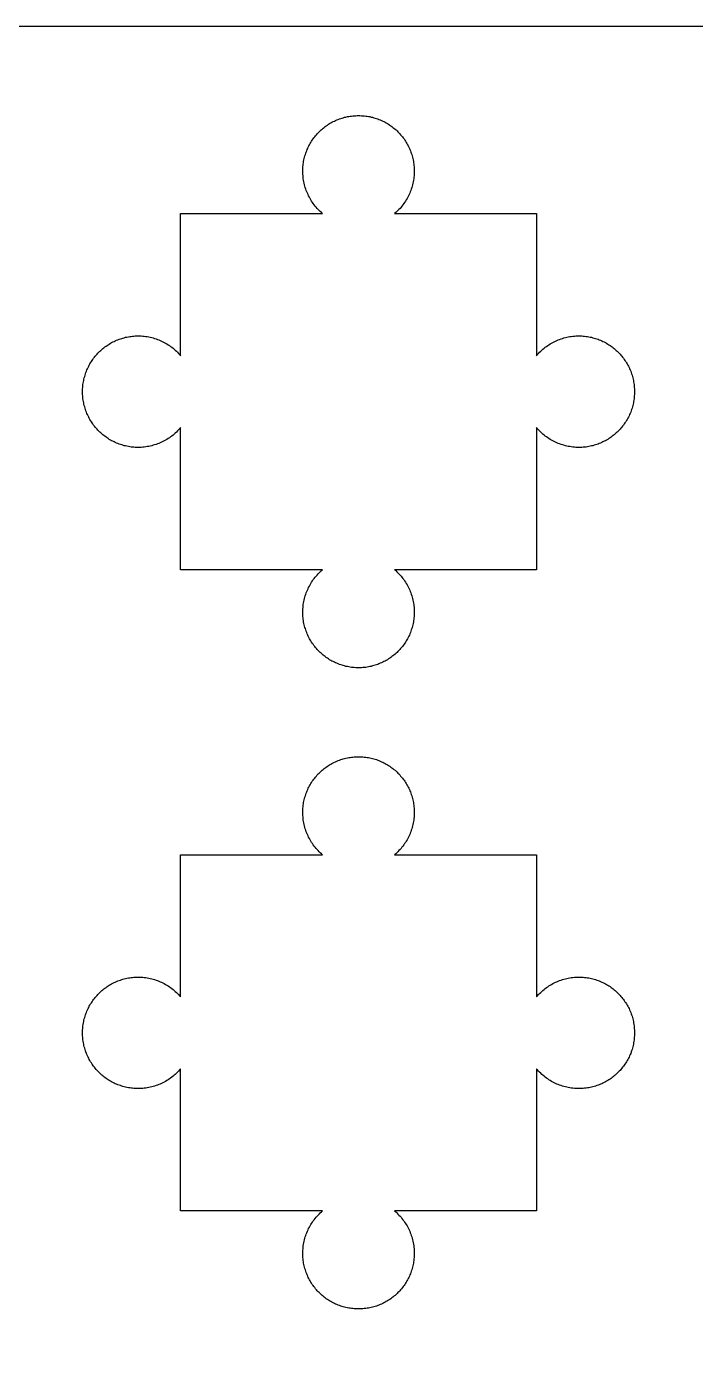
# Model space of a CAD drawing. Extents: x 0.2 to 37.3, y 0.2 to 30.1.
# Drawn here: x 22.23 to 29.75, y 15.16 to 30.06 of the extents above; entities that cross this region are included whole.
import ezdxf

# ---------------------------------------------------------------- set-up
doc = ezdxf.new("R2010")
doc.units = 0
doc.layers.add('LAYER_1', color=18, linetype='CONTINUOUS')
doc.layers.add('MALE', color=18, linetype='CONTINUOUS')

msp = doc.modelspace()

# ---------------------------------------------------------------- linework, layer by layer
at = {"layer": 'LAYER_1'}
msp.add_lwpolyline([(0.25, 0.25), (37.264, 0.25), (37.264, 30.061), (0.25, 30.061)], close=True, dxfattribs=at)
at = {"layer": 'MALE'}
for points in [[(23.96, 23.96), (23.96, 25.556), (23.949, 25.543), (23.937, 25.53), (23.925, 25.518), (23.913, 25.506), (23.9, 25.494), (23.888, 25.483), (23.875, 25.472), (23.861, 25.461), (23.848, 25.451), (23.834, 25.442), (23.82, 25.432), (23.805, 25.423), (23.791, 25.415), (23.776, 25.407), (23.761, 25.399), (23.746, 25.392), (23.731, 25.385), (23.715, 25.378), (23.7, 25.372), (23.684, 25.367), (23.668, 25.361), (23.651, 25.357), (23.635, 25.352), (23.619, 25.348), (23.602, 25.345), (23.585, 25.342), (23.569, 25.339), (23.552, 25.337), (23.535, 25.336), (23.518, 25.334), (23.501, 25.334), (23.483, 25.333), (23.467, 25.334), (23.451, 25.334), (23.435, 25.335), (23.42, 25.337), (23.404, 25.338), (23.388, 25.341), (23.373, 25.343), (23.357, 25.346), (23.342, 25.35), (23.327, 25.353), (23.312, 25.357), (23.298, 25.362), (23.283, 25.366), (23.269, 25.371), (23.254, 25.377), (23.24, 25.383), (23.226, 25.389), (23.212, 25.395), (23.199, 25.402), (23.185, 25.409), (23.172, 25.416), (23.159, 25.424), (23.147, 25.432), (23.134, 25.44), (23.122, 25.449), (23.109, 25.458), (23.098, 25.467), (23.086, 25.476), (23.074, 25.486), (23.063, 25.496), (23.052, 25.506), (23.041, 25.517), (23.031, 25.528), (23.021, 25.539), (23.011, 25.55), (23.001, 25.561), (22.992, 25.573), (22.983, 25.585), (22.974, 25.597), (22.965, 25.61), (22.957, 25.622), (22.949, 25.635), (22.941, 25.648), (22.934, 25.661), (22.927, 25.675), (22.92, 25.688), (22.914, 25.702), (22.908, 25.716), (22.902, 25.73), (22.896, 25.744), (22.891, 25.759), (22.886, 25.774), (22.882, 25.788), (22.878, 25.803), (22.874, 25.818), (22.871, 25.834), (22.868, 25.849), (22.866, 25.864), (22.863, 25.88), (22.862, 25.896), (22.86, 25.912), (22.859, 25.928), (22.859, 25.944), (22.858, 25.96), (22.859, 25.976), (22.859, 25.992), (22.86, 26.008), (22.862, 26.024), (22.863, 26.04), (22.866, 26.055), (22.868, 26.071), (22.871, 26.086), (22.874, 26.101), (22.878, 26.116), (22.882, 26.131), (22.886, 26.146), (22.891, 26.161), (22.896, 26.175), (22.902, 26.189), (22.908, 26.204), (22.914, 26.218), (22.92, 26.231), (22.927, 26.245), (22.934, 26.258), (22.941, 26.272), (22.949, 26.285), (22.957, 26.297), (22.965, 26.31), (22.974, 26.322), (22.983, 26.335), (22.992, 26.346), (23.001, 26.358), (23.011, 26.37), (23.021, 26.381), (23.031, 26.392), (23.041, 26.403), (23.052, 26.413), (23.063, 26.423), (23.074, 26.433), (23.086, 26.443), (23.098, 26.453), (23.109, 26.462), (23.122, 26.471), (23.134, 26.479), (23.147, 26.487), (23.159, 26.495), (23.172, 26.503), (23.185, 26.511), (23.199, 26.518), (23.212, 26.524), (23.226, 26.531), (23.24, 26.537), (23.254, 26.543), (23.269, 26.548), (23.283, 26.553), (23.298, 26.558), (23.312, 26.562), (23.327, 26.566), (23.342, 26.57), (23.357, 26.573), (23.373, 26.576), (23.388, 26.579), (23.404, 26.581), (23.42, 26.583), (23.435, 26.584), (23.451, 26.585), (23.467, 26.586), (23.483, 26.586), (23.501, 26.586), (23.518, 26.585), (23.535, 26.584), (23.552, 26.582), (23.569, 26.58), (23.585, 26.578), (23.602, 26.575), (23.619, 26.571), (23.635, 26.567), (23.651, 26.563), (23.668, 26.558), (23.684, 26.553), (23.7, 26.547), (23.715, 26.541), (23.731, 26.535), (23.746, 26.528), (23.761, 26.521), (23.776, 26.513), (23.791, 26.505), (23.805, 26.496), (23.82, 26.487), (23.834, 26.478), (23.848, 26.468), (23.861, 26.458), (23.875, 26.448), (23.888, 26.437), (23.9, 26.426), (23.913, 26.414), (23.925, 26.402), (23.937, 26.39), (23.949, 26.377), (23.96, 26.364), (23.96, 27.96), (25.556, 27.96), (25.543, 27.971), (25.53, 27.983), (25.518, 27.995), (25.506, 28.007), (25.494, 28.019), (25.483, 28.032), (25.472, 28.045), (25.461, 28.058), (25.451, 28.072), (25.442, 28.086), (25.432, 28.1), (25.423, 28.114), (25.415, 28.129), (25.407, 28.143), (25.399, 28.158), (25.392, 28.173), (25.385, 28.189), (25.378, 28.204), (25.372, 28.22), (25.367, 28.236), (25.361, 28.252), (25.357, 28.268), (25.352, 28.284), (25.348, 28.301), (25.345, 28.317), (25.342, 28.334), (25.339, 28.351), (25.337, 28.368), (25.336, 28.385), (25.334, 28.402), (25.334, 28.419), (25.333, 28.436), (25.334, 28.452), (25.334, 28.468), (25.335, 28.484), (25.337, 28.5), (25.338, 28.516), (25.341, 28.531), (25.343, 28.547), (25.346, 28.562), (25.35, 28.577), (25.353, 28.592), (25.357, 28.607), (25.362, 28.622), (25.366, 28.637), (25.371, 28.651), (25.377, 28.665), (25.383, 28.679), (25.389, 28.693), (25.395, 28.707), (25.402, 28.721), (25.409, 28.734), (25.416, 28.747), (25.424, 28.76), (25.432, 28.773), (25.44, 28.786), (25.449, 28.798), (25.458, 28.81), (25.467, 28.822), (25.476, 28.834), (25.486, 28.845), (25.496, 28.856), (25.506, 28.867), (25.517, 28.878), (25.528, 28.889), (25.539, 28.899), (25.55, 28.909), (25.561, 28.918), (25.573, 28.928), (25.585, 28.937), (25.597, 28.946), (25.61, 28.954), (25.622, 28.963), (25.635, 28.971), (25.648, 28.978), (25.661, 28.986), (25.675, 28.993), (25.688, 29), (25.702, 29.006), (25.716, 29.012), (25.73, 29.018), (25.744, 29.023), (25.759, 29.028), (25.774, 29.033), (25.788, 29.037), (25.803, 29.042), (25.818, 29.045), (25.834, 29.049), (25.849, 29.051), (25.864, 29.054), (25.88, 29.056), (25.896, 29.058), (25.912, 29.059), (25.928, 29.06), (25.944, 29.061), (25.96, 29.061), (25.976, 29.061), (25.992, 29.06), (26.008, 29.059), (26.024, 29.058), (26.04, 29.056), (26.055, 29.054), (26.071, 29.051), (26.086, 29.049), (26.101, 29.045), (26.116, 29.042), (26.131, 29.037), (26.146, 29.033), (26.161, 29.028), (26.175, 29.023), (26.189, 29.018), (26.204, 29.012), (26.218, 29.006), (26.231, 29), (26.245, 28.993), (26.258, 28.986), (26.272, 28.978), (26.285, 28.971), (26.297, 28.963), (26.31, 28.954), (26.322, 28.946), (26.335, 28.937), (26.346, 28.928), (26.358, 28.918), (26.37, 28.909), (26.381, 28.899), (26.392, 28.889), (26.403, 28.878), (26.413, 28.867), (26.423, 28.856), (26.433, 28.845), (26.443, 28.834), (26.453, 28.822), (26.462, 28.81), (26.471, 28.798), (26.479, 28.786), (26.487, 28.773), (26.495, 28.76), (26.503, 28.747), (26.511, 28.734), (26.518, 28.721), (26.524, 28.707), (26.531, 28.693), (26.537, 28.679), (26.543, 28.665), (26.548, 28.651), (26.553, 28.637), (26.558, 28.622), (26.562, 28.607), (26.566, 28.592), (26.57, 28.577), (26.573, 28.562), (26.576, 28.547), (26.579, 28.531), (26.581, 28.516), (26.583, 28.5), (26.584, 28.484), (26.585, 28.468), (26.586, 28.452), (26.586, 28.436), (26.586, 28.419), (26.585, 28.402), (26.584, 28.385), (26.582, 28.368), (26.58, 28.351), (26.578, 28.334), (26.575, 28.317), (26.571, 28.301), (26.567, 28.284), (26.563, 28.268), (26.558, 28.252), (26.553, 28.236), (26.547, 28.22), (26.541, 28.204), (26.535, 28.189), (26.528, 28.173), (26.521, 28.158), (26.513, 28.143), (26.505, 28.129), (26.496, 28.114), (26.487, 28.1), (26.478, 28.086), (26.468, 28.072), (26.458, 28.058), (26.448, 28.045), (26.437, 28.032), (26.426, 28.019), (26.414, 28.007), (26.402, 27.995), (26.39, 27.983), (26.377, 27.971), (26.364, 27.96), (27.96, 27.96), (27.96, 26.364), (27.971, 26.377), (27.983, 26.39), (27.995, 26.402), (28.007, 26.414), (28.019, 26.426), (28.032, 26.437), (28.045, 26.448), (28.058, 26.458), (28.072, 26.468), (28.086, 26.478), (28.1, 26.487), (28.114, 26.496), (28.129, 26.505), (28.143, 26.513), (28.158, 26.521), (28.173, 26.528), (28.189, 26.535), (28.204, 26.541), (28.22, 26.547), (28.236, 26.553), (28.252, 26.558), (28.268, 26.563), (28.284, 26.567), (28.301, 26.571), (28.317, 26.575), (28.334, 26.578), (28.351, 26.58), (28.368, 26.582), (28.385, 26.584), (28.402, 26.585), (28.419, 26.586), (28.436, 26.586), (28.452, 26.586), (28.468, 26.585), (28.484, 26.584), (28.5, 26.583), (28.516, 26.581), (28.531, 26.579), (28.547, 26.576), (28.562, 26.573), (28.577, 26.57), (28.592, 26.566), (28.607, 26.562), (28.622, 26.558), (28.637, 26.553), (28.651, 26.548), (28.665, 26.543), (28.679, 26.537), (28.693, 26.531), (28.707, 26.524), (28.721, 26.518), (28.734, 26.511), (28.747, 26.503), (28.76, 26.495), (28.773, 26.487), (28.786, 26.479), (28.798, 26.471), (28.81, 26.462), (28.822, 26.453), (28.834, 26.443), (28.845, 26.433), (28.856, 26.423), (28.867, 26.413), (28.878, 26.403), (28.889, 26.392), (28.899, 26.381), (28.909, 26.37), (28.918, 26.358), (28.928, 26.346), (28.937, 26.335), (28.946, 26.322), (28.954, 26.31), (28.963, 26.297), (28.971, 26.285), (28.978, 26.272), (28.986, 26.258), (28.993, 26.245), (29, 26.231), (29.006, 26.218), (29.012, 26.204), (29.018, 26.189), (29.023, 26.175), (29.028, 26.161), (29.033, 26.146), (29.037, 26.131), (29.042, 26.116), (29.045, 26.101), (29.049, 26.086), (29.051, 26.071), (29.054, 26.055), (29.056, 26.04), (29.058, 26.024), (29.059, 26.008), (29.06, 25.992), (29.061, 25.976), (29.061, 25.96), (29.061, 25.944), (29.06, 25.928), (29.059, 25.912), (29.058, 25.896), (29.056, 25.88), (29.054, 25.864), (29.051, 25.849), (29.049, 25.834), (29.045, 25.818), (29.042, 25.803), (29.037, 25.788), (29.033, 25.774), (29.028, 25.759), (29.023, 25.744), (29.018, 25.73), (29.012, 25.716), (29.006, 25.702), (29, 25.688), (28.993, 25.675), (28.986, 25.661), (28.978, 25.648), (28.971, 25.635), (28.963, 25.622), (28.954, 25.61), (28.946, 25.597), (28.937, 25.585), (28.928, 25.573), (28.918, 25.561), (28.909, 25.55), (28.899, 25.539), (28.889, 25.528), (28.878, 25.517), (28.867, 25.506), (28.856, 25.496), (28.845, 25.486), (28.834, 25.476), (28.822, 25.467), (28.81, 25.458), (28.798, 25.449), (28.786, 25.44), (28.773, 25.432), (28.76, 25.424), (28.747, 25.416), (28.734, 25.409), (28.721, 25.402), (28.707, 25.395), (28.693, 25.389), (28.679, 25.383), (28.665, 25.377), (28.651, 25.371), (28.637, 25.366), (28.622, 25.362), (28.607, 25.357), (28.592, 25.353), (28.577, 25.35), (28.562, 25.346), (28.547, 25.343), (28.531, 25.341), (28.516, 25.338), (28.5, 25.337), (28.484, 25.335), (28.468, 25.334), (28.452, 25.334), (28.436, 25.333), (28.419, 25.334), (28.402, 25.334), (28.385, 25.336), (28.368, 25.337), (28.351, 25.339), (28.334, 25.342), (28.317, 25.345), (28.301, 25.348), (28.284, 25.352), (28.268, 25.357), (28.252, 25.361), (28.236, 25.367), (28.22, 25.372), (28.204, 25.378), (28.189, 25.385), (28.173, 25.392), (28.158, 25.399), (28.143, 25.407), (28.129, 25.415), (28.114, 25.423), (28.1, 25.432), (28.086, 25.442), (28.072, 25.451), (28.058, 25.461), (28.045, 25.472), (28.032, 25.483), (28.019, 25.494), (28.007, 25.506), (27.995, 25.518), (27.983, 25.53), (27.971, 25.543), (27.96, 25.556), (27.96, 23.96), (26.364, 23.96), (26.377, 23.949), (26.39, 23.937), (26.402, 23.925), (26.414, 23.913), (26.426, 23.9), (26.437, 23.888), (26.448, 23.875), (26.458, 23.861), (26.468, 23.848), (26.478, 23.834), (26.487, 23.82), (26.496, 23.805), (26.505, 23.791), (26.513, 23.776), (26.521, 23.761), (26.528, 23.746), (26.535, 23.731), (26.541, 23.715), (26.547, 23.7), (26.553, 23.684), (26.558, 23.668), (26.563, 23.651), (26.567, 23.635), (26.571, 23.619), (26.575, 23.602), (26.578, 23.585), (26.58, 23.569), (26.582, 23.552), (26.584, 23.535), (26.585, 23.518), (26.586, 23.501), (26.586, 23.483), (26.586, 23.467), (26.585, 23.451), (26.584, 23.435), (26.583, 23.42), (26.581, 23.404), (26.579, 23.388), (26.576, 23.373), (26.573, 23.357), (26.57, 23.342), (26.566, 23.327), (26.562, 23.312), (26.558, 23.298), (26.553, 23.283), (26.548, 23.269), (26.543, 23.254), (26.537, 23.24), (26.531, 23.226), (26.524, 23.212), (26.518, 23.199), (26.511, 23.185), (26.503, 23.172), (26.495, 23.159), (26.487, 23.147), (26.479, 23.134), (26.471, 23.122), (26.462, 23.109), (26.453, 23.098), (26.443, 23.086), (26.433, 23.074), (26.423, 23.063), (26.413, 23.052), (26.403, 23.041), (26.392, 23.031), (26.381, 23.021), (26.37, 23.011), (26.358, 23.001), (26.346, 22.992), (26.335, 22.983), (26.322, 22.974), (26.31, 22.965), (26.297, 22.957), (26.285, 22.949), (26.272, 22.941), (26.258, 22.934), (26.245, 22.927), (26.231, 22.92), (26.218, 22.914), (26.204, 22.908), (26.189, 22.902), (26.175, 22.896), (26.161, 22.891), (26.146, 22.886), (26.131, 22.882), (26.116, 22.878), (26.101, 22.874), (26.086, 22.871), (26.071, 22.868), (26.055, 22.866), (26.04, 22.863), (26.024, 22.862), (26.008, 22.86), (25.992, 22.859), (25.976, 22.859), (25.96, 22.858), (25.944, 22.859), (25.928, 22.859), (25.912, 22.86), (25.896, 22.862), (25.88, 22.863), (25.864, 22.866), (25.849, 22.868), (25.834, 22.871), (25.818, 22.874), (25.803, 22.878), (25.788, 22.882), (25.774, 22.886), (25.759, 22.891), (25.744, 22.896), (25.73, 22.902), (25.716, 22.908), (25.702, 22.914), (25.688, 22.92), (25.675, 22.927), (25.661, 22.934), (25.648, 22.941), (25.635, 22.949), (25.622, 22.957), (25.61, 22.965), (25.597, 22.974), (25.585, 22.983), (25.573, 22.992), (25.561, 23.001), (25.55, 23.011), (25.539, 23.021), (25.528, 23.031), (25.517, 23.041), (25.506, 23.052), (25.496, 23.063), (25.486, 23.074), (25.476, 23.086), (25.467, 23.098), (25.458, 23.109), (25.449, 23.122), (25.44, 23.134), (25.432, 23.147), (25.424, 23.159), (25.416, 23.172), (25.409, 23.185), (25.402, 23.199), (25.395, 23.212), (25.389, 23.226), (25.383, 23.24), (25.377, 23.254), (25.371, 23.269), (25.366, 23.283), (25.362, 23.298), (25.357, 23.312), (25.353, 23.327), (25.35, 23.342), (25.346, 23.357), (25.343, 23.373), (25.341, 23.388), (25.338, 23.404), (25.337, 23.42), (25.335, 23.435), (25.334, 23.451), (25.334, 23.467), (25.333, 23.483), (25.334, 23.501), (25.334, 23.518), (25.336, 23.535), (25.337, 23.552), (25.339, 23.569), (25.342, 23.585), (25.345, 23.602), (25.348, 23.619), (25.352, 23.635), (25.357, 23.651), (25.361, 23.668), (25.367, 23.684), (25.372, 23.7), (25.378, 23.715), (25.385, 23.731), (25.392, 23.746), (25.399, 23.761), (25.407, 23.776), (25.415, 23.791), (25.423, 23.805), (25.432, 23.82), (25.442, 23.834), (25.451, 23.848), (25.461, 23.861), (25.472, 23.875), (25.483, 23.888), (25.494, 23.9), (25.506, 23.913), (25.518, 23.925), (25.53, 23.937), (25.543, 23.949), (25.556, 23.96)], [(23.96, 16.757), (23.96, 18.353), (23.949, 18.34), (23.937, 18.327), (23.925, 18.315), (23.913, 18.303), (23.9, 18.291), (23.888, 18.28), (23.875, 18.269), (23.861, 18.259), (23.848, 18.249), (23.834, 18.239), (23.82, 18.23), (23.805, 18.221), (23.791, 18.212), (23.776, 18.204), (23.761, 18.196), (23.746, 18.189), (23.731, 18.182), (23.715, 18.176), (23.7, 18.17), (23.684, 18.164), (23.668, 18.159), (23.651, 18.154), (23.635, 18.15), (23.619, 18.146), (23.602, 18.142), (23.585, 18.139), (23.569, 18.137), (23.552, 18.134), (23.535, 18.133), (23.518, 18.132), (23.501, 18.131), (23.483, 18.131), (23.467, 18.131), (23.451, 18.131), (23.435, 18.132), (23.42, 18.134), (23.404, 18.136), (23.388, 18.138), (23.373, 18.14), (23.357, 18.143), (23.342, 18.147), (23.327, 18.15), (23.312, 18.154), (23.298, 18.159), (23.283, 18.164), (23.269, 18.169), (23.254, 18.174), (23.24, 18.18), (23.226, 18.186), (23.212, 18.192), (23.199, 18.199), (23.185, 18.206), (23.172, 18.214), (23.159, 18.221), (23.147, 18.229), (23.134, 18.238), (23.122, 18.246), (23.109, 18.255), (23.098, 18.264), (23.086, 18.274), (23.074, 18.283), (23.063, 18.293), (23.052, 18.304), (23.041, 18.314), (23.031, 18.325), (23.021, 18.336), (23.011, 18.347), (23.001, 18.359), (22.992, 18.37), (22.983, 18.382), (22.974, 18.394), (22.965, 18.407), (22.957, 18.419), (22.949, 18.432), (22.941, 18.445), (22.934, 18.458), (22.927, 18.472), (22.92, 18.485), (22.914, 18.499), (22.908, 18.513), (22.902, 18.527), (22.896, 18.542), (22.891, 18.556), (22.886, 18.571), (22.882, 18.586), (22.878, 18.6), (22.874, 18.616), (22.871, 18.631), (22.868, 18.646), (22.866, 18.662), (22.863, 18.677), (22.862, 18.693), (22.86, 18.709), (22.859, 18.725), (22.859, 18.741), (22.858, 18.757), (22.859, 18.773), (22.859, 18.789), (22.86, 18.805), (22.862, 18.821), (22.863, 18.837), (22.866, 18.852), (22.868, 18.868), (22.871, 18.883), (22.874, 18.898), (22.878, 18.914), (22.882, 18.928), (22.886, 18.943), (22.891, 18.958), (22.896, 18.972), (22.902, 18.987), (22.908, 19.001), (22.914, 19.015), (22.92, 19.029), (22.927, 19.042), (22.934, 19.056), (22.941, 19.069), (22.949, 19.082), (22.957, 19.095), (22.965, 19.107), (22.974, 19.12), (22.983, 19.132), (22.992, 19.144), (23.001, 19.155), (23.011, 19.167), (23.021, 19.178), (23.031, 19.189), (23.041, 19.2), (23.052, 19.21), (23.063, 19.221), (23.074, 19.231), (23.086, 19.24), (23.098, 19.25), (23.109, 19.259), (23.122, 19.268), (23.134, 19.276), (23.147, 19.285), (23.159, 19.293), (23.172, 19.3), (23.185, 19.308), (23.199, 19.315), (23.212, 19.322), (23.226, 19.328), (23.24, 19.334), (23.254, 19.34), (23.269, 19.345), (23.283, 19.35), (23.298, 19.355), (23.312, 19.36), (23.327, 19.364), (23.342, 19.367), (23.357, 19.371), (23.373, 19.374), (23.388, 19.376), (23.404, 19.378), (23.42, 19.38), (23.435, 19.382), (23.451, 19.383), (23.467, 19.383), (23.483, 19.383), (23.501, 19.383), (23.518, 19.382), (23.535, 19.381), (23.552, 19.38), (23.569, 19.377), (23.585, 19.375), (23.602, 19.372), (23.619, 19.368), (23.635, 19.364), (23.651, 19.36), (23.668, 19.355), (23.684, 19.35), (23.7, 19.344), (23.715, 19.338), (23.731, 19.332), (23.746, 19.325), (23.761, 19.318), (23.776, 19.31), (23.791, 19.302), (23.805, 19.293), (23.82, 19.284), (23.834, 19.275), (23.848, 19.265), (23.861, 19.255), (23.875, 19.245), (23.888, 19.234), (23.9, 19.223), (23.913, 19.211), (23.925, 19.199), (23.937, 19.187), (23.949, 19.174), (23.96, 19.161), (23.96, 20.757), (25.556, 20.757), (25.543, 20.768), (25.53, 20.78), (25.518, 20.792), (25.506, 20.804), (25.494, 20.816), (25.483, 20.829), (25.472, 20.842), (25.461, 20.856), (25.451, 20.869), (25.442, 20.883), (25.432, 20.897), (25.423, 20.911), (25.415, 20.926), (25.407, 20.941), (25.399, 20.956), (25.392, 20.971), (25.385, 20.986), (25.378, 21.002), (25.372, 21.017), (25.367, 21.033), (25.361, 21.049), (25.357, 21.065), (25.352, 21.082), (25.348, 21.098), (25.345, 21.115), (25.342, 21.131), (25.339, 21.148), (25.337, 21.165), (25.336, 21.182), (25.334, 21.199), (25.334, 21.216), (25.333, 21.233), (25.334, 21.25), (25.334, 21.266), (25.335, 21.281), (25.337, 21.297), (25.338, 21.313), (25.341, 21.329), (25.343, 21.344), (25.346, 21.359), (25.35, 21.375), (25.353, 21.39), (25.357, 21.404), (25.362, 21.419), (25.366, 21.434), (25.371, 21.448), (25.377, 21.463), (25.383, 21.477), (25.389, 21.491), (25.395, 21.504), (25.402, 21.518), (25.409, 21.531), (25.416, 21.544), (25.424, 21.557), (25.432, 21.57), (25.44, 21.583), (25.449, 21.595), (25.458, 21.607), (25.467, 21.619), (25.476, 21.631), (25.486, 21.642), (25.496, 21.654), (25.506, 21.665), (25.517, 21.675), (25.528, 21.686), (25.539, 21.696), (25.55, 21.706), (25.561, 21.716), (25.573, 21.725), (25.585, 21.734), (25.597, 21.743), (25.61, 21.752), (25.622, 21.76), (25.635, 21.768), (25.648, 21.776), (25.661, 21.783), (25.675, 21.79), (25.688, 21.797), (25.702, 21.803), (25.716, 21.809), (25.73, 21.815), (25.744, 21.82), (25.759, 21.826), (25.774, 21.83), (25.788, 21.835), (25.803, 21.839), (25.818, 21.842), (25.834, 21.846), (25.849, 21.849), (25.864, 21.851), (25.88, 21.853), (25.896, 21.855), (25.912, 21.857), (25.928, 21.858), (25.944, 21.858), (25.96, 21.858), (25.976, 21.858), (25.992, 21.858), (26.008, 21.857), (26.024, 21.855), (26.04, 21.853), (26.055, 21.851), (26.071, 21.849), (26.086, 21.846), (26.101, 21.842), (26.116, 21.839), (26.131, 21.835), (26.146, 21.83), (26.161, 21.826), (26.175, 21.82), (26.189, 21.815), (26.204, 21.809), (26.218, 21.803), (26.231, 21.797), (26.245, 21.79), (26.258, 21.783), (26.272, 21.776), (26.285, 21.768), (26.297, 21.76), (26.31, 21.752), (26.322, 21.743), (26.335, 21.734), (26.346, 21.725), (26.358, 21.716), (26.37, 21.706), (26.381, 21.696), (26.392, 21.686), (26.403, 21.675), (26.413, 21.665), (26.423, 21.654), (26.433, 21.642), (26.443, 21.631), (26.453, 21.619), (26.462, 21.607), (26.471, 21.595), (26.479, 21.583), (26.487, 21.57), (26.495, 21.557), (26.503, 21.544), (26.511, 21.531), (26.518, 21.518), (26.524, 21.504), (26.531, 21.491), (26.537, 21.477), (26.543, 21.463), (26.548, 21.448), (26.553, 21.434), (26.558, 21.419), (26.562, 21.404), (26.566, 21.39), (26.57, 21.375), (26.573, 21.359), (26.576, 21.344), (26.579, 21.329), (26.581, 21.313), (26.583, 21.297), (26.584, 21.281), (26.585, 21.266), (26.586, 21.25), (26.586, 21.233), (26.586, 21.216), (26.585, 21.199), (26.584, 21.182), (26.582, 21.165), (26.58, 21.148), (26.578, 21.131), (26.575, 21.115), (26.571, 21.098), (26.567, 21.082), (26.563, 21.065), (26.558, 21.049), (26.553, 21.033), (26.547, 21.017), (26.541, 21.002), (26.535, 20.986), (26.528, 20.971), (26.521, 20.956), (26.513, 20.941), (26.505, 20.926), (26.496, 20.911), (26.487, 20.897), (26.478, 20.883), (26.468, 20.869), (26.458, 20.856), (26.448, 20.842), (26.437, 20.829), (26.426, 20.816), (26.414, 20.804), (26.402, 20.792), (26.39, 20.78), (26.377, 20.768), (26.364, 20.757), (27.96, 20.757), (27.96, 19.161), (27.971, 19.174), (27.983, 19.187), (27.995, 19.199), (28.007, 19.211), (28.019, 19.223), (28.032, 19.234), (28.045, 19.245), (28.058, 19.255), (28.072, 19.265), (28.086, 19.275), (28.1, 19.284), (28.114, 19.293), (28.129, 19.302), (28.143, 19.31), (28.158, 19.318), (28.173, 19.325), (28.189, 19.332), (28.204, 19.338), (28.22, 19.344), (28.236, 19.35), (28.252, 19.355), (28.268, 19.36), (28.284, 19.364), (28.301, 19.368), (28.317, 19.372), (28.334, 19.375), (28.351, 19.377), (28.368, 19.38), (28.385, 19.381), (28.402, 19.382), (28.419, 19.383), (28.436, 19.383), (28.452, 19.383), (28.468, 19.383), (28.484, 19.382), (28.5, 19.38), (28.516, 19.378), (28.531, 19.376), (28.547, 19.374), (28.562, 19.371), (28.577, 19.367), (28.592, 19.364), (28.607, 19.36), (28.622, 19.355), (28.637, 19.35), (28.651, 19.345), (28.665, 19.34), (28.679, 19.334), (28.693, 19.328), (28.707, 19.322), (28.721, 19.315), (28.734, 19.308), (28.747, 19.3), (28.76, 19.293), (28.773, 19.285), (28.786, 19.276), (28.798, 19.268), (28.81, 19.259), (28.822, 19.25), (28.834, 19.24), (28.845, 19.231), (28.856, 19.221), (28.867, 19.21), (28.878, 19.2), (28.889, 19.189), (28.899, 19.178), (28.909, 19.167), (28.918, 19.155), (28.928, 19.144), (28.937, 19.132), (28.946, 19.12), (28.954, 19.107), (28.963, 19.095), (28.971, 19.082), (28.978, 19.069), (28.986, 19.056), (28.993, 19.042), (29, 19.029), (29.006, 19.015), (29.012, 19.001), (29.018, 18.987), (29.023, 18.972), (29.028, 18.958), (29.033, 18.943), (29.037, 18.928), (29.042, 18.914), (29.045, 18.898), (29.049, 18.883), (29.051, 18.868), (29.054, 18.852), (29.056, 18.837), (29.058, 18.821), (29.059, 18.805), (29.06, 18.789), (29.061, 18.773), (29.061, 18.757), (29.061, 18.741), (29.06, 18.725), (29.059, 18.709), (29.058, 18.693), (29.056, 18.677), (29.054, 18.662), (29.051, 18.646), (29.049, 18.631), (29.045, 18.616), (29.042, 18.6), (29.037, 18.586), (29.033, 18.571), (29.028, 18.556), (29.023, 18.542), (29.018, 18.527), (29.012, 18.513), (29.006, 18.499), (29, 18.485), (28.993, 18.472), (28.986, 18.458), (28.978, 18.445), (28.971, 18.432), (28.963, 18.419), (28.954, 18.407), (28.946, 18.394), (28.937, 18.382), (28.928, 18.37), (28.918, 18.359), (28.909, 18.347), (28.899, 18.336), (28.889, 18.325), (28.878, 18.314), (28.867, 18.304), (28.856, 18.293), (28.845, 18.283), (28.834, 18.274), (28.822, 18.264), (28.81, 18.255), (28.798, 18.246), (28.786, 18.238), (28.773, 18.229), (28.76, 18.221), (28.747, 18.214), (28.734, 18.206), (28.721, 18.199), (28.707, 18.192), (28.693, 18.186), (28.679, 18.18), (28.665, 18.174), (28.651, 18.169), (28.637, 18.164), (28.622, 18.159), (28.607, 18.154), (28.592, 18.15), (28.577, 18.147), (28.562, 18.143), (28.547, 18.14), (28.531, 18.138), (28.516, 18.136), (28.5, 18.134), (28.484, 18.132), (28.468, 18.131), (28.452, 18.131), (28.436, 18.131), (28.419, 18.131), (28.402, 18.132), (28.385, 18.133), (28.368, 18.134), (28.351, 18.137), (28.334, 18.139), (28.317, 18.142), (28.301, 18.146), (28.284, 18.15), (28.268, 18.154), (28.252, 18.159), (28.236, 18.164), (28.22, 18.17), (28.204, 18.176), (28.189, 18.182), (28.173, 18.189), (28.158, 18.196), (28.143, 18.204), (28.129, 18.212), (28.114, 18.221), (28.1, 18.23), (28.086, 18.239), (28.072, 18.249), (28.058, 18.259), (28.045, 18.269), (28.032, 18.28), (28.019, 18.291), (28.007, 18.303), (27.995, 18.315), (27.983, 18.327), (27.971, 18.34), (27.96, 18.353), (27.96, 16.757), (26.364, 16.757), (26.377, 16.746), (26.39, 16.734), (26.402, 16.722), (26.414, 16.71), (26.426, 16.698), (26.437, 16.685), (26.448, 16.672), (26.458, 16.658), (26.468, 16.645), (26.478, 16.631), (26.487, 16.617), (26.496, 16.603), (26.505, 16.588), (26.513, 16.573), (26.521, 16.558), (26.528, 16.543), (26.535, 16.528), (26.541, 16.512), (26.547, 16.497), (26.553, 16.481), (26.558, 16.465), (26.563, 16.449), (26.567, 16.432), (26.571, 16.416), (26.575, 16.399), (26.578, 16.383), (26.58, 16.366), (26.582, 16.349), (26.584, 16.332), (26.585, 16.315), (26.586, 16.298), (26.586, 16.281), (26.586, 16.264), (26.585, 16.248), (26.584, 16.233), (26.583, 16.217), (26.581, 16.201), (26.579, 16.185), (26.576, 16.17), (26.573, 16.155), (26.57, 16.139), (26.566, 16.124), (26.562, 16.11), (26.558, 16.095), (26.553, 16.08), (26.548, 16.066), (26.543, 16.051), (26.537, 16.037), (26.531, 16.023), (26.524, 16.01), (26.518, 15.996), (26.511, 15.983), (26.503, 15.97), (26.495, 15.957), (26.487, 15.944), (26.479, 15.931), (26.471, 15.919), (26.462, 15.907), (26.453, 15.895), (26.443, 15.883), (26.433, 15.872), (26.423, 15.86), (26.413, 15.849), (26.403, 15.839), (26.392, 15.828), (26.381, 15.818), (26.37, 15.808), (26.358, 15.798), (26.346, 15.789), (26.335, 15.78), (26.322, 15.771), (26.31, 15.762), (26.297, 15.754), (26.285, 15.746), (26.272, 15.738), (26.258, 15.731), (26.245, 15.724), (26.231, 15.717), (26.218, 15.711), (26.204, 15.705), (26.189, 15.699), (26.175, 15.694), (26.161, 15.688), (26.146, 15.684), (26.131, 15.679), (26.116, 15.675), (26.101, 15.672), (26.086, 15.668), (26.071, 15.665), (26.055, 15.663), (26.04, 15.661), (26.024, 15.659), (26.008, 15.657), (25.992, 15.656), (25.976, 15.656), (25.96, 15.656), (25.944, 15.656), (25.928, 15.656), (25.912, 15.657), (25.896, 15.659), (25.88, 15.661), (25.864, 15.663), (25.849, 15.665), (25.834, 15.668), (25.818, 15.672), (25.803, 15.675), (25.788, 15.679), (25.774, 15.684), (25.759, 15.688), (25.744, 15.694), (25.73, 15.699), (25.716, 15.705), (25.702, 15.711), (25.688, 15.717), (25.675, 15.724), (25.661, 15.731), (25.648, 15.738), (25.635, 15.746), (25.622, 15.754), (25.61, 15.762), (25.597, 15.771), (25.585, 15.78), (25.573, 15.789), (25.561, 15.798), (25.55, 15.808), (25.539, 15.818), (25.528, 15.828), (25.517, 15.839), (25.506, 15.849), (25.496, 15.86), (25.486, 15.872), (25.476, 15.883), (25.467, 15.895), (25.458, 15.907), (25.449, 15.919), (25.44, 15.931), (25.432, 15.944), (25.424, 15.957), (25.416, 15.97), (25.409, 15.983), (25.402, 15.996), (25.395, 16.01), (25.389, 16.023), (25.383, 16.037), (25.377, 16.051), (25.371, 16.066), (25.366, 16.08), (25.362, 16.095), (25.357, 16.11), (25.353, 16.124), (25.35, 16.139), (25.346, 16.155), (25.343, 16.17), (25.341, 16.185), (25.338, 16.201), (25.337, 16.217), (25.335, 16.233), (25.334, 16.248), (25.334, 16.264), (25.333, 16.281), (25.334, 16.298), (25.334, 16.315), (25.336, 16.332), (25.337, 16.349), (25.339, 16.366), (25.342, 16.383), (25.345, 16.399), (25.348, 16.416), (25.352, 16.432), (25.357, 16.449), (25.361, 16.465), (25.367, 16.481), (25.372, 16.497), (25.378, 16.512), (25.385, 16.528), (25.392, 16.543), (25.399, 16.558), (25.407, 16.573), (25.415, 16.588), (25.423, 16.603), (25.432, 16.617), (25.442, 16.631), (25.451, 16.645), (25.461, 16.658), (25.472, 16.672), (25.483, 16.685), (25.494, 16.698), (25.506, 16.71), (25.518, 16.722), (25.53, 16.734), (25.543, 16.746), (25.556, 16.757)]]:
    msp.add_lwpolyline(points, close=True, dxfattribs=at)

doc.saveas('drawing.dxf')
